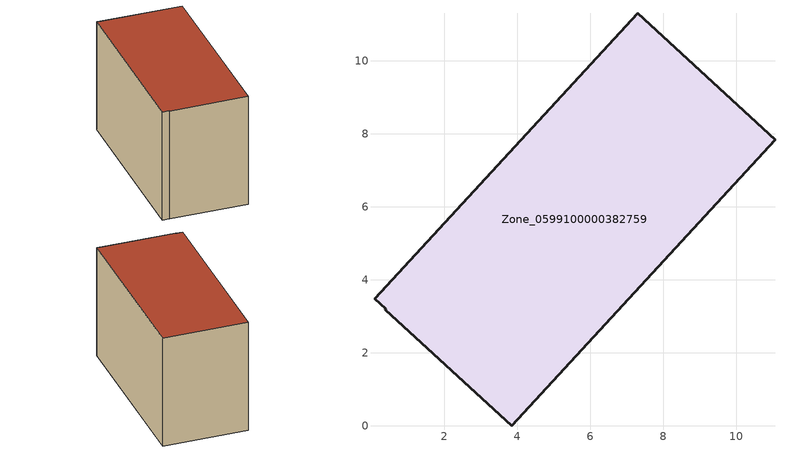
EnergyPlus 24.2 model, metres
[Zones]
Zone_0599100000382759
 floor ground (C_G): 11.06,7.85 3.85,0 0.39,3.18 0.4,3.22 0.09,3.49 7.29,11.31 z0
 wall outside (C_F): 3.85,0 11.06,7.85 7.29,11.31 0.09,3.49 0.4,3.22 0.39,3.18 3.85,0 z0:7.01
 roof outside (C_R): 7.29,11.31 0.09,3.49 0.4,3.22 0.39,3.18 3.85,0 11.06,7.85 z7.01
[BUILDING]
Pand.0599100000382759: North Axis=0; Terrain=City; Loads Convergence Tolerance Value=0.04; Temperature Convergence Tolerance Value=0.4; Solar Distribution=FullExterior; Maximum Number of Warmup Days=25; Minimum Number of Warmup Days=1
[Site:Location]
Rotterdam.The.Hague.AP_ZH_NLD Design_Conditions: Latitude=51.96; Longitude=4.45; Time Zone=1; Elevation=-4.5
[SITE:GROUNDTEMPERATURE:BUILDINGSURFACE]
18, 18, 18, 18, 18, 18, 18, 18, 18, 18, 18, 18
[MATERIAL] Thermal Absorptance=0.9; Solar Absorptance=0.7; Visible Absorptance=0.7
Name | Roughness | Thickness | Conductivity | Density | Specific Heat
G.TI.1992-2005 | MediumSmooth | 0.15 | 0.06 | 540 | 1210
F.TI.1992-2005 | Rough | 0.3 | 0.12 | 1920 | 840
R.TI.1992-2005 | MediumRough | 0.2 | 0.08 | 1500 | 1000
[CONSTRUCTION]
C_G: G.TI.1992-2005
C_F: F.TI.1992-2005
C_R: R.TI.1992-2005
[ZONE]
Zone_0599100000382759: Type=1; Multiplier=1; Ceiling Height=Autocalculate; Volume=Autocalculate; Floor Area=autocalculate; Part of Total Floor Area=Yes
[ZONEINFILTRATION:DESIGNFLOWRATE]
Infil_Zone_0599100000382759: Zone or ZoneList or Space or SpaceList=Zone_0599100000382759; Schedule=AlwaysOn; Design Flow Rate Calculation Method=Flow/Area; Flow Rate per Floor Area=0.0015; Constant Term Coefficient=1; Temperature Term Coefficient=0; Velocity Term Coefficient=0; Velocity Squared Term Coefficient=0
[HVACTEMPLATE:ZONE:IDEALLOADSAIRSYSTEM]
Zone_0599100000382759: Maximum Heating Supply Air Temperature=50; Minimum Cooling Supply Air Temperature=13; Maximum Heating Supply Air Humidity Ratio=0.0156; Minimum Cooling Supply Air Humidity Ratio=0.0077; Heating Limit=NoLimit; Cooling Limit=NoLimit; Dehumidification Control Type=ConstantSensibleHeatRatio; Cooling Sensible Heat Ratio=0.7; Dehumidification Setpoint=60; Humidification Control Type=None; Humidification Setpoint=30; Outdoor Air Method=None; Outdoor Air Flow Rate per Person=0.00944; Outdoor Air Flow Rate per Zone Floor Area=0; Outdoor Air Flow Rate per Zone=0; Demand Controlled Ventilation Type=None; Outdoor Air Economizer Type=NoEconomizer; Heat Recovery Type=None; Sensible Heat Recovery Effectiveness=0.7; Latent Heat Recovery Effectiveness=0.65
[ZONECONTROL:THERMOSTAT]
ThermostatControl_Zone_0599100000382759: Zone or ZoneList=Zone_0599100000382759; Control Type Schedule=DualSetpointControlType; Control 1=Thermostat_Zone_0599100000382759; Temperature Difference Between Cutout And Setpoint=0
[THERMOSTATSETPOINT:DUALSETPOINT]
Thermostat_Zone_0599100000382759: Heating Setpoint Temperature Schedule=HeatingSetpoint_Zone_0599100000382759; Cooling Setpoint Temperature Schedule=CoolingSetpoint_Zone_0599100000382759
[SCHEDULE:COMPACT]
HeatingSetpoint_Zone_0599100000382759: Through: 12/31, For: AllDays, Until: 24:00, 21
CoolingSetpoint_Zone_0599100000382759: Through: 12/31, For: AllDays, Until: 24:00, 24
DualSetpointControlType: Through: 12/31, For: AllDays, Until: 24:00, 4
AlwaysOn: Through: 12/31, For: AllDays, Until: 24:00, 1
